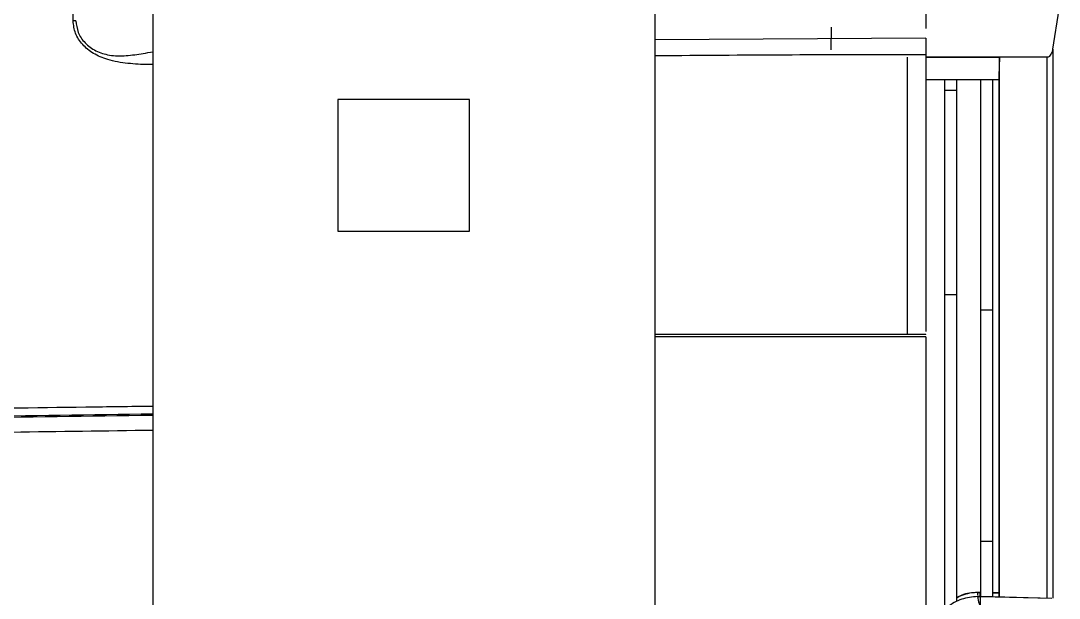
# Model space of a CAD drawing. Extents: x 7 to 135, y 3 to 97.
# Drawn here: x 13.744 to 16.329, y 42.148 to 43.587 of the extents above; entities that cross this region are included whole.
import ezdxf

# ---------------------------------------------------------------- set-up
doc = ezdxf.new("R2010")
doc.units = 0
doc.header["$MEASUREMENT"] = 0
doc.layers.add('OBJECT', color=7, linetype='CONTINUOUS')

msp = doc.modelspace()

# ---------------------------------------------------------------- linework, layer by layer
at = {"layer": 'OBJECT'}
for p, q in [((14.0722, 44.527), (14.0722, 40.7644)), ((15.3222, 44.527), (15.3222, 40.7644)), ((15.9972, 43.7119), (15.9972, 43.5681)), ((16.3136, 43.5161), (16.3292, 43.6158)), ((15.7617, 43.5709), (15.7603, 43.5147)), ((15.9972, 43.5442), (15.3222, 43.5395)), ((15.9506, 43.4961), (15.9506, 42.8074)), ((15.9972, 43.5026), (15.9972, 42.8131)), ((16.2991, 43.4967), (15.9972, 43.4967)), ((15.9972, 43.4961), (16.1801, 43.4961)), ((16.1801, 43.4961), (16.1786, 43.4495)), ((16.1801, 42.1517), (16.1801, 43.4961)), ((16.2991, 43.2323), (16.2991, 43.4967)), ((16.3136, 43.5161), (16.3136, 43.2288)), ((15.9972, 43.4406), (16.1786, 43.4406)), ((16.0433, 43.4406), (16.0433, 43.4133)), ((16.0733, 43.4406), (16.0733, 43.4133)), ((16.1331, 43.4406), (16.1331, 42.8659)), ((16.1631, 43.4406), (16.1631, 42.8659)), ((16.1786, 43.4495), (16.1786, 42.1518)), ((14.8612, 43.391), (14.5332, 43.391)), ((14.5332, 43.391), (14.5332, 43.063)), ((14.8612, 43.063), (14.8612, 43.391)), ((16.0733, 43.4133), (16.0433, 43.4133)), ((16.0433, 43.4133), (16.0433, 42.9043)), ((16.0733, 43.4133), (16.0733, 42.9043)), ((16.2991, 42.1486), (16.2991, 43.2323)), ((16.3136, 43.2288), (16.3136, 42.149)), ((14.5332, 43.063), (14.8612, 43.063)), ((16.0733, 42.9043), (16.0433, 42.9043)), ((16.0433, 42.9043), (16.0433, 42.1217)), ((16.0733, 42.9043), (16.0733, 42.1425)), ((16.1631, 42.8659), (16.1331, 42.8659)), ((16.1331, 42.8659), (16.1331, 42.2897)), ((16.1631, 42.8659), (16.1631, 42.2897)), ((15.3222, 42.8067), (15.9972, 42.8064)), ((15.9972, 42.8059), (15.3222, 42.8062)), ((15.9972, 42.7996), (15.3222, 42.7999)), ((15.9972, 42.8059), (15.9972, 42.8064)), ((15.9972, 42.7996), (15.9972, 42.0077)), ((16.1631, 42.2897), (16.1331, 42.2897)), ((16.1331, 42.2897), (16.1331, 42.1522)), ((16.1631, 42.2897), (16.1631, 42.1522)), ((16.1264, 42.1628), (16.1264, 42.1626)), ((16.1316, 42.1628), (16.1264, 42.1628)), ((16.1264, 42.1626), (16.1316, 42.1626)), ((16.1264, 42.1528), (16.1264, 42.153)), ((16.1264, 42.153), (16.1316, 42.153)), ((16.1316, 42.1528), (16.1264, 42.1528)), ((16.1316, 42.1626), (16.1316, 42.1628)), ((16.1316, 42.153), (16.1316, 42.1528)), ((16.1323, 42.153), (16.1323, 42.1626)), ((16.1339, 42.153), (16.1323, 42.153)), ((16.1331, 42.117), (16.1331, 42.1528)), ((16.1347, 42.1528), (16.1347, 42.1529)), ((16.1347, 42.1529), (16.3109, 42.1483)), ((16.3109, 42.1482), (16.1347, 42.1528)), ((16.1786, 42.1616), (16.1631, 42.162)), ((16.1631, 42.1618), (16.1786, 42.1614))]:
    msp.add_line(p, q, dxfattribs=at)
for centre, major_axis, ratio, start_param, end_param in [((18.1956, 42.0663), (0, 2.1226), 0.976119, 1.525405, 1.528306), ((16.1264, 42.042), (0, 0.1206), 0.995343, 0, 0.004204), ((16.1264, 42.0335), (0.12, 0), 0.99532, 1.570796, 1.575001), ((16.1264, 42.044), (0.12, 0), 0.989788, 1.570796, 1.574137), ((18.1956, 42.6513), (0, 2.3651), 0.895193, 1.783132, 1.798644), ((16.1264, 42.0316), (0, 0.1212), 0.989893, 0, 0.00334), ((16.1316, 42.044), (0.12, 0), 0.989788, 1.557705, 1.570796), ((16.1316, 42.042), (0, 0.1206), 0.995343, 6.276674, 6.283185), ((16.1316, 42.0335), (0.12, 0), 0.99532, 1.564286, 1.570796), ((16.1316, 42.0316), (0, 0.1212), 0.989893, 6.270094, 6.283185), ((16.1316, 42.0316), (0.0032, 0.1212), 0.989879, 0.000332, 0.013421), ((16.1316, 42.0335), (0.12, -0.0033), 0.995313, 1.571788, 1.578305)]:
    msp.add_ellipse(centre, major_axis=major_axis, ratio=ratio, start_param=start_param, end_param=end_param, dxfattribs=at)
for points, knots in [([(13.8736, 43.5868), (13.8736, 43.6923), (13.8735, 43.9033), (13.8736, 44.0783), (13.8736, 44.1659)], [0, 0, 0, 0, 0.500003, 1, 1, 1, 1]), ([(13.8807, 43.5872), (13.8795, 43.5871), (13.8772, 43.5869), (13.8748, 43.5868), (13.8736, 43.5868)], [0, 0, 0, 0, 0.4999993, 1, 1, 1, 1]), ([(14.0722, 43.4783), (14.0685, 43.4782), (14.0477, 43.478), (14.0098, 43.4802), (13.9627, 43.4879), (13.9237, 43.5043), (13.896, 43.5272), (13.8776, 43.5554), (13.875, 43.5763), (13.8736, 43.5868)], [0, 0, 0, 0, 0.04088, 0.227855, 0.418299, 0.567524, 0.70923, 0.854709, 1, 1, 1, 1]), ([(13.8807, 43.5872), (13.8819, 43.5774), (13.8843, 43.5577), (13.9021, 43.5313), (13.9293, 43.5111), (13.9655, 43.4996), (14.0063, 43.4994), (14.0422, 43.5046), (14.0642, 43.5086), (14.0722, 43.51)], [0, 0, 0, 0, 0.144324, 0.289179, 0.432802, 0.576443, 0.739188, 0.905895, 1, 1, 1, 1]), ([(15.9972, 43.5442), (15.9972, 43.5404), (15.9972, 43.5298), (15.9972, 43.5151), (15.9972, 43.506), (15.9972, 43.5026)], [0, 0, 0, 0, 0.263887, 0.723097, 1, 1, 1, 1]), ([(15.9972, 43.5026), (15.8927, 43.5024), (15.6837, 43.5021), (15.4587, 43.5009), (15.3382, 43.4995), (15.3222, 43.4994)], [0, 0, 0, 0, 0.46446, 0.928894, 1, 1, 1, 1]), ([(16.2991, 43.4967), (16.3003, 43.4969), (16.3026, 43.4972), (16.3063, 43.4996), (16.3102, 43.5045), (16.3125, 43.5105), (16.3133, 43.5148), (16.3136, 43.5161)], [0, 0, 0, 0, 0.137367, 0.273619, 0.490706, 0.853106, 1, 1, 1, 1]), ([(10.1102, 42.5755), (10.3542, 42.5785), (10.8512, 42.5848), (11.6114, 42.5945), (12.3782, 42.6046), (13.1459, 42.6148), (13.7065, 42.6224), (14.0165, 42.6266), (14.0722, 42.6274)], [0, 0, 0, 0, 0.185391, 0.377506, 0.576351, 0.765931, 0.957987, 1, 1, 1, 1]), ([(10.0134, 42.552), (10.5297, 42.5584), (11.5631, 42.5713), (12.9172, 42.589), (13.7546, 42.6005), (14.0722, 42.6049)], [0, 0, 0, 0, 0.382702, 0.765908, 1, 1, 1, 1]), ([(14.0722, 42.6072), (13.765, 42.603), (12.9484, 42.5917), (11.6255, 42.5744), (10.613, 42.5619), (10.1072, 42.5556)], [0, 0, 0, 0, 0.2317799, 0.6162222, 1, 1, 1, 1]), ([(10.008, 42.5153), (10.2472, 42.5181), (10.7338, 42.5239), (11.4777, 42.5332), (12.2275, 42.5428), (12.9783, 42.5526), (13.5895, 42.5608), (13.9553, 42.5658), (14.0722, 42.5675)], [0, 0, 0, 0, 0.177189, 0.360441, 0.549759, 0.730707, 0.913979, 1, 1, 1, 1]), ([(16.126, 42.1528), (16.1125, 42.1515), (16.0855, 42.1487), (16.0499, 42.1279), (16.0225, 42.0982), (16.0139, 42.0733), (16.0098, 42.0613)], [0, 0, 0, 0, 0.253586, 0.507166, 0.760847, 1, 1, 1, 1]), ([(16.126, 42.1628), (16.1122, 42.162), (16.0934, 42.161), (16.0776, 42.1513), (16.0733, 42.1486)], [0, 0, 0, 0, 0.7300047, 1, 1, 1, 1]), ([(16.1259, 42.1626), (16.1207, 42.1624), (16.1025, 42.1618), (16.0855, 42.1549), (16.0733, 42.15)], [0, 0, 0, 0, 0.285239, 1, 1, 1, 1])]:
    msp.add_open_spline(points, degree=3, knots=knots, dxfattribs=at)

doc.saveas('drawing.dxf')
